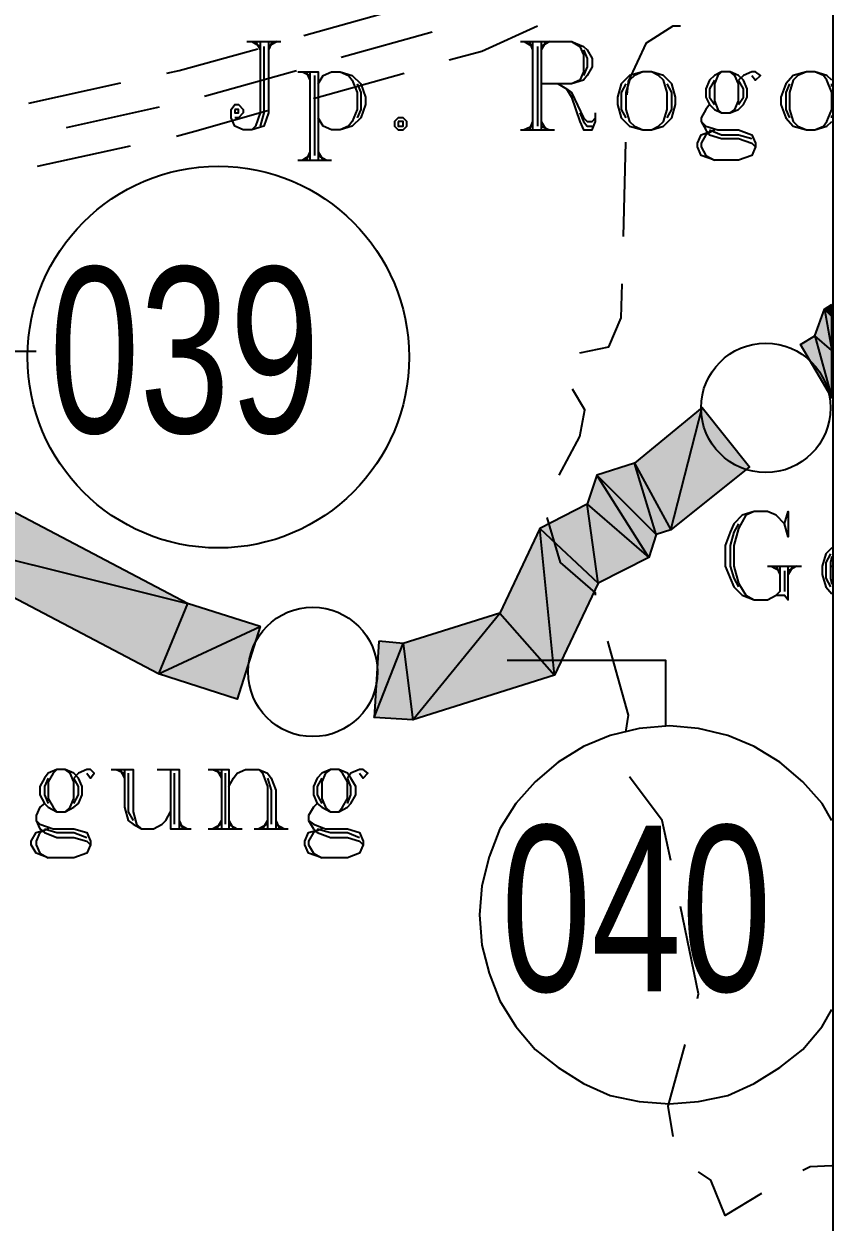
# Model space of a CAD drawing. Header units: millimetres. Extents: x 658 to 813, y 806 to 883.
# Drawn here: x 805.347 to 807.378, y 859.853 to 862.86 of the extents above; entities that cross this region are included whole.
import ezdxf

# ---------------------------------------------------------------- set-up
doc = ezdxf.new("R2010")
doc.units = ezdxf.units.MM
doc.header["$LTSCALE"] = 0.1
doc.linetypes.add('atContinuous2', pattern=[0])
for name, color, linetype in [('BANTU 1', 7, 'Continuous'), ('BATKAB', 7, 'Continuous'), ('JL-ARTERI', 7, 'Continuous'), ('LINK NAS BARU', 7, 'Continuous'), ('RENC-JL-TOL', 7, 'Continuous'), ('SYMBOL', 7, 'Continuous'), ('TEXT', 8, 'Continuous'), ('zat_Mask_solid', 7, 'Continuous')]:
    doc.layers.add(name, color=color, linetype=linetype)
doc.styles.add('Style2', font='arial.ttf', dxfattribs={"height": 0.2})

msp = doc.modelspace()

# ---------------------------------------------------------------- hatches: boundary and pattern name
at = {"layer": 'JL-ARTERI'}
for points in [[(807.3751, 862.1562), (807.3751, 862.1258), (807.3569, 862.144)], [(806.8796, 861.7579), (806.9708, 861.5907), (807.0499, 861.8978)], [(806.9708, 861.5907), (807.0499, 861.8978), (807.1684, 861.7488)], [(806.7854, 861.7275), (806.9343, 861.5786), (806.8796, 861.7579)], [(806.9343, 861.5786), (806.8796, 861.7579), (806.9708, 861.5907)], [(806.761, 861.6546), (806.9161, 861.5208), (806.7854, 861.7275)], [(806.9161, 861.5208), (806.7854, 861.7275), (806.9343, 861.5786)], [(806.6425, 861.5938), (806.7884, 861.457), (806.761, 861.6546)], [(806.7884, 861.457), (806.761, 861.6546), (806.9161, 861.5208)], [(806.5422, 861.381), (806.679, 861.2259), (806.6425, 861.5938)], [(806.679, 861.2259), (806.6425, 861.5938), (806.7884, 861.457)], [(806.299, 861.305), (806.3233, 861.1134), (806.5422, 861.381)], [(806.3233, 861.1134), (806.5422, 861.381), (806.679, 861.2259)], [(806.2382, 861.311), (806.226, 861.1195), (806.299, 861.305)], [(806.226, 861.1195), (806.299, 861.305), (806.3233, 861.1134)]]:
    msp.add_hatch(color=7, dxfattribs=at).paths.add_polyline_path(points)
h = msp.add_hatch(color=7, dxfattribs=at)
h.paths.add_polyline_path([(807.3751, 862.1258), (807.3569, 862.144), (807.3751, 862.0406)], flags=17)
h.paths.add_polyline_path([(807.3569, 862.144), (807.3751, 862.0406), (807.3326, 862.0771)])
h = msp.add_hatch(color=7, dxfattribs=at)
h.paths.add_polyline_path([(807.3751, 862.0406), (807.3326, 862.0771), (807.3751, 861.9221)], flags=17)
h.paths.add_polyline_path([(807.3326, 862.0771), (807.3751, 861.9221), (807.2961, 862.0559)])
at = {"layer": 'zat_Mask_solid'}
for points in [[(805.1103, 861.7458), (804.9796, 861.5998), (805.7578, 861.4053)], [(804.9796, 861.5998), (805.7578, 861.4053), (805.6849, 861.229)], [(805.7578, 861.4053), (805.6849, 861.229), (805.9402, 861.3475)], [(805.6849, 861.229), (805.9402, 861.3475), (805.8825, 861.1651)]]:
    msp.add_hatch(color=7, dxfattribs=at).paths.add_polyline_path(points)

# ---------------------------------------------------------------- linework, layer by layer
at = {"layer": 'BANTU 1', "color": 7}
msp.add_lwpolyline([(790.4998, 851.9933), (807.3782, 851.9933), (807.3782, 867.0051), (790.4998, 867.0051), (790.4998, 851.9933)], dxfattribs=at)
at = {"layer": 'BATKAB', "color": 7}
for points in [[(806.8614, 862.6821), (806.8644, 862.7155), (806.91, 862.8128), (806.9769, 862.8554), (806.9951, 862.8554)], [(806.8522, 862.3264), (806.8583, 862.5635)], [(806.7428, 862.0346), (806.8158, 862.0498), (806.8462, 862.1227), (806.8492, 862.2079)], [(806.6911, 861.7275), (806.7428, 861.8248), (806.755, 861.8917), (806.7246, 861.9434)], [(806.7823, 861.4266), (806.7823, 861.4326), (806.6942, 861.5086), (806.6607, 861.6211)], [(806.8583, 861.083), (806.8644, 861.1256), (806.8127, 861.311)], [(806.9708, 860.7608), (806.9495, 860.8611), (806.8674, 860.9706)], [(807.0377, 860.4142), (807.0407, 860.4264), (806.9951, 860.6453)], [(806.9769, 860.0677), (806.9647, 860.1437), (807.0073, 860.2987)], [(807.3751, 859.9947), (807.3204, 859.9917), (807.3022, 859.9825)], [(807.1988, 859.9248), (807.1076, 859.8701), (807.0711, 859.9582), (807.0407, 859.9795)]]:
    msp.add_lwpolyline(points, dxfattribs=at)
at = {"layer": 'JL-ARTERI', "color": 7}
for points in [[(807.3751, 862.1562), (807.3751, 862.1258), (807.3569, 862.144), (807.3751, 862.1562)], [(807.3569, 862.144), (807.3751, 862.0406), (807.3326, 862.0771), (807.3569, 862.144)], [(807.3751, 862.1258), (807.3569, 862.144), (807.3751, 862.0406), (807.3751, 862.1258)], [(807.3326, 862.0771), (807.3751, 861.9221), (807.2961, 862.0559), (807.3326, 862.0771)], [(807.3751, 862.0406), (807.3326, 862.0771), (807.3751, 861.9221), (807.3751, 862.0406)], [(806.8796, 861.7579), (806.9708, 861.5907), (807.0499, 861.8978), (806.8796, 861.7579)], [(806.9708, 861.5907), (807.0499, 861.8978), (807.1684, 861.7488), (806.9708, 861.5907)], [(806.7854, 861.7275), (806.9343, 861.5786), (806.8796, 861.7579), (806.7854, 861.7275)], [(806.9343, 861.5786), (806.8796, 861.7579), (806.9708, 861.5907), (806.9343, 861.5786)], [(805.1103, 861.7458), (804.9796, 861.5998), (805.7578, 861.4053), (805.1103, 861.7458)], [(806.761, 861.6546), (806.9161, 861.5208), (806.7854, 861.7275), (806.761, 861.6546)], [(806.9161, 861.5208), (806.7854, 861.7275), (806.9343, 861.5786), (806.9161, 861.5208)], [(806.6425, 861.5938), (806.7884, 861.457), (806.761, 861.6546), (806.6425, 861.5938)], [(806.7884, 861.457), (806.761, 861.6546), (806.9161, 861.5208), (806.7884, 861.457)], [(804.9796, 861.5998), (805.7578, 861.4053), (805.6849, 861.229), (804.9796, 861.5998)], [(806.5422, 861.381), (806.679, 861.2259), (806.6425, 861.5938), (806.5422, 861.381)], [(806.679, 861.2259), (806.6425, 861.5938), (806.7884, 861.457), (806.679, 861.2259)], [(805.7578, 861.4053), (805.6849, 861.229), (805.9402, 861.3475), (805.7578, 861.4053)], [(806.299, 861.305), (806.3233, 861.1134), (806.5422, 861.381), (806.299, 861.305)], [(806.3233, 861.1134), (806.5422, 861.381), (806.679, 861.2259), (806.3233, 861.1134)], [(805.6849, 861.229), (805.9402, 861.3475), (805.8825, 861.1651), (805.6849, 861.229)], [(806.2382, 861.311), (806.226, 861.1195), (806.299, 861.305), (806.2382, 861.311)], [(806.226, 861.1195), (806.299, 861.305), (806.3233, 861.1134), (806.226, 861.1195)]]:
    msp.add_lwpolyline(points, dxfattribs=at)
at = {"layer": 'LINK NAS BARU', "color": 7}
for points in [[(805.3778, 862.0376), (805.1772, 862.0376), (805.1772, 861.5786)], [(806.9587, 861.0982), (806.9587, 861.2624), (806.5604, 861.2624)], [(807.3751, 860.8611), (807.3508, 860.9037), (807.3022, 860.9584), (807.2444, 861.007), (807.1806, 861.0466), (807.1137, 861.0739), (807.0407, 861.0922), (806.9678, 861.0982), (806.8918, 861.0922), (806.8188, 861.0739), (806.7519, 861.0466), (806.6881, 861.007), (806.6303, 860.9584), (806.5817, 860.9037), (806.5422, 860.8398), (806.5148, 860.7699), (806.4966, 860.6969), (806.4905, 860.624), (806.4966, 860.548), (806.5148, 860.4781), (806.5422, 860.4081), (806.5817, 860.3443), (806.6303, 860.2865), (806.6881, 860.2409), (806.7519, 860.2014), (806.8188, 860.171), (806.8918, 860.1558), (806.9678, 860.1497), (807.0407, 860.1558), (807.1137, 860.171), (807.1806, 860.2014), (807.2444, 860.2409), (807.3022, 860.2865), (807.3508, 860.3443), (807.3751, 860.3869)]]:
    msp.add_lwpolyline(points, dxfattribs=at)
at = {"layer": 'LINK NAS BARU', "color": 7, "linetype": 'atContinuous2'}
msp.add_circle((805.8351, 862.0239), 0.4789, dxfattribs=at)
at = {"layer": 'RENC-JL-TOL', "color": 7}
for points in [[(806.0497, 862.8311), (806.2777, 862.8949)], [(806.1439, 862.7763), (806.3719, 862.8402)], [(806.4145, 862.7703), (806.4966, 862.7915), (806.6364, 862.8554)], [(805.7061, 862.7368), (805.7365, 862.7429), (805.9342, 862.7976)], [(805.8004, 862.6791), (806.0314, 862.7429)], [(806.074, 862.673), (806.302, 862.7368)], [(805.3596, 862.6608), (805.5906, 862.7125)], [(805.4538, 862.6), (805.6879, 862.6517)], [(805.7305, 862.5787), (805.7761, 862.5909), (805.9585, 862.6426)], [(805.3809, 862.5027), (805.6149, 862.5544)]]:
    msp.add_lwpolyline(points, dxfattribs=at)
at = {"layer": 'SYMBOL', "color": 7, "linetype": 'atContinuous2'}
for centre in [(807.2093, 861.8965), (806.0723, 861.2338)]:
    msp.add_circle(centre, 0.1624, dxfattribs=at)
at = {"layer": 'TEXT', "color": 7}
for points in [[(805.9615, 862.8159), (805.9615, 862.6365), (805.9494, 862.6031), (805.919, 862.5939), (805.8977, 862.5939), (805.8764, 862.6031), (805.8673, 862.6243), (805.8673, 862.6456), (805.8764, 862.6578), (805.8855, 862.6578), (805.8977, 862.6456), (805.8977, 862.6365), (805.8855, 862.6243), (805.8764, 862.6243)], [(805.9068, 862.8159), (805.9919, 862.8159)], [(805.9402, 862.8159), (805.9402, 862.6365), (805.9281, 862.6031), (805.919, 862.5939)], [(805.919, 862.8159), (805.9402, 862.8037)], [(805.9281, 862.8159), (805.9402, 862.7946)], [(805.9706, 862.8159), (805.9615, 862.7946)], [(805.9828, 862.8159), (805.9615, 862.8037)], [(806.5938, 862.8159), (806.7215, 862.8159), (806.7519, 862.8037), (806.761, 862.7946), (806.7732, 862.7733), (806.7732, 862.752), (806.761, 862.7307), (806.7519, 862.7186), (806.7215, 862.7095), (806.6455, 862.7095)], [(806.603, 862.8159), (806.6242, 862.8037)], [(806.6151, 862.8159), (806.6242, 862.7946)], [(806.6242, 862.8159), (806.6242, 862.5939)], [(806.6455, 862.8159), (806.6455, 862.5939)], [(806.6577, 862.8159), (806.6455, 862.7946)], [(806.6668, 862.8159), (806.6455, 862.8037)], [(806.7215, 862.8159), (806.7428, 862.8037), (806.7519, 862.7824), (806.7519, 862.7399), (806.7428, 862.7186), (806.7215, 862.7095)], [(805.9494, 862.8037), (805.9494, 862.6365), (805.9402, 862.6031)], [(806.6364, 862.8037), (806.6364, 862.6031)], [(806.7519, 862.7946), (806.761, 862.7733), (806.761, 862.752), (806.7519, 862.7307)], [(806.0345, 862.7399), (806.0862, 862.7399), (806.0862, 862.5179)], [(806.0466, 862.7399), (806.0649, 862.7307)], [(806.0558, 862.7399), (806.0649, 862.7186)], [(806.0649, 862.7399), (806.0649, 862.5179)], [(806.077, 862.7307), (806.077, 862.5301)], [(806.0862, 862.7095), (806.0983, 862.7307), (806.1196, 862.7399), (806.1409, 862.7399), (806.1713, 862.7307), (806.1926, 862.7095), (806.2047, 862.676), (806.2047, 862.6578), (806.1926, 862.6243), (806.1713, 862.6031), (806.1409, 862.5939), (806.1196, 862.5939), (806.0983, 862.6031), (806.0862, 862.6243)], [(806.1409, 862.7399), (806.1622, 862.7307), (806.1713, 862.7186), (806.1834, 862.6882), (806.1834, 862.6456), (806.1713, 862.6152), (806.1622, 862.6031), (806.1409, 862.5939)], [(806.9009, 862.7399), (806.8674, 862.7307), (806.8462, 862.7095), (806.837, 862.676), (806.837, 862.6578), (806.8462, 862.6243), (806.8674, 862.6031), (806.9009, 862.5939), (806.9222, 862.5939), (806.9526, 862.6031), (806.9739, 862.6243), (806.983, 862.6578), (806.983, 862.676), (806.9739, 862.7095), (806.9526, 862.7307), (806.9222, 862.7399), (806.9009, 862.7399)], [(806.9009, 862.7399), (806.8796, 862.7307), (806.8674, 862.7186), (806.8583, 862.6882), (806.8583, 862.6456), (806.8674, 862.6152), (806.8796, 862.6031), (806.9009, 862.5939)], [(806.9222, 862.5939), (806.9404, 862.6031), (806.9526, 862.6152), (806.9617, 862.6456), (806.9617, 862.6882), (806.9526, 862.7186), (806.9404, 862.7307), (806.9222, 862.7399)], [(807.0985, 862.7399), (807.0803, 862.7307), (807.0681, 862.7186), (807.059, 862.6973), (807.059, 862.676), (807.0681, 862.6578), (807.0803, 862.6456), (807.0985, 862.6365), (807.1198, 862.6365), (807.1411, 862.6456), (807.1532, 862.6578), (807.1623, 862.676), (807.1623, 862.6973), (807.1532, 862.7186), (807.1411, 862.7307), (807.1198, 862.7399), (807.0985, 862.7399)], [(807.0803, 862.7186), (807.0681, 862.6973), (807.0681, 862.676), (807.0803, 862.6578)], [(807.0985, 862.7399), (807.0894, 862.7307), (807.0803, 862.7095), (807.0803, 862.6669), (807.0894, 862.6456), (807.0985, 862.6365)], [(807.1198, 862.6365), (807.1319, 862.6456), (807.1411, 862.6669), (807.1411, 862.7095), (807.1319, 862.7307), (807.1198, 862.7399)], [(807.1745, 862.7307), (807.1836, 862.7186), (807.1958, 862.7307), (807.1836, 862.7399), (807.1745, 862.7399), (807.1532, 862.7307), (807.1411, 862.7186)], [(807.1411, 862.6578), (807.1532, 862.676), (807.1532, 862.6973), (807.1411, 862.7186)], [(807.3751, 862.7186), (807.363, 862.7307), (807.3326, 862.7399), (807.3113, 862.7399), (807.2779, 862.7307), (807.2596, 862.7095), (807.2475, 862.676), (807.2475, 862.6578), (807.2596, 862.6243), (807.2779, 862.6031), (807.3113, 862.5939), (807.3326, 862.5939), (807.363, 862.6031), (807.3751, 862.6152)], [(807.3113, 862.7399), (807.29, 862.7307), (807.2779, 862.7186), (807.2687, 862.6882), (807.2687, 862.6456), (807.2779, 862.6152), (807.29, 862.6031), (807.3113, 862.5939)], [(807.3326, 862.5939), (807.3539, 862.6031), (807.363, 862.6152), (807.3751, 862.6456), (807.3751, 862.6882), (807.363, 862.7186), (807.3539, 862.7307), (807.3326, 862.7399)], [(806.1834, 862.7095), (806.1926, 862.6882), (806.1926, 862.6456), (806.1834, 862.6243)], [(806.6881, 862.7095), (806.7094, 862.6973), (806.7215, 862.676), (806.7428, 862.6152), (806.7519, 862.5939), (806.7732, 862.5939), (806.7823, 862.6152), (806.7823, 862.6365)], [(806.7094, 862.6973), (806.7215, 862.6882), (806.7519, 862.6243), (806.761, 862.6152), (806.7732, 862.6152), (806.7823, 862.6243)], [(806.8583, 862.7095), (806.8462, 862.6882), (806.8462, 862.6456), (806.8583, 862.6243)], [(806.9617, 862.6243), (806.9739, 862.6456), (806.9739, 862.6882), (806.9617, 862.7095)], [(807.2687, 862.7095), (807.2596, 862.6882), (807.2596, 862.6456), (807.2687, 862.6243)], [(807.3751, 862.7034), (807.3751, 862.7095)], [(807.0681, 862.6578), (807.059, 862.6456), (807.0468, 862.6243), (807.0468, 862.6152), (807.059, 862.5939), (807.0681, 862.5818), (807.0985, 862.5727), (807.1411, 862.5727), (807.1745, 862.5605), (807.1836, 862.5514)], [(805.8764, 862.6456), (805.8764, 862.6365), (805.8855, 862.6365), (805.8855, 862.6456), (805.8764, 862.6456)], [(806.7428, 862.6365), (806.7519, 862.6152), (806.761, 862.6031), (806.7732, 862.6031)], [(807.3751, 862.6243), (807.3751, 862.6304)], [(806.2868, 862.6243), (806.2777, 862.6152), (806.2777, 862.6031), (806.2868, 862.5939), (806.299, 862.5939), (806.3081, 862.6031), (806.3081, 862.6152), (806.299, 862.6243), (806.2868, 862.6243)], [(806.2868, 862.6152), (806.2868, 862.6031), (806.299, 862.6031), (806.299, 862.6152), (806.2868, 862.6152)], [(806.6242, 862.6031), (806.603, 862.5939)], [(806.6242, 862.6152), (806.6151, 862.5939)], [(806.6455, 862.6152), (806.6577, 862.5939)], [(806.6455, 862.6031), (806.6668, 862.5939)], [(807.0468, 862.6152), (807.059, 862.6031), (807.0894, 862.5939), (807.1411, 862.5939), (807.1745, 862.5818), (807.1836, 862.5605), (807.1836, 862.5514), (807.1745, 862.5301), (807.1411, 862.5179), (807.0803, 862.5179), (807.0468, 862.5301), (807.0377, 862.5514), (807.0377, 862.5605), (807.0468, 862.5818), (807.0803, 862.5939), (807.059, 862.5818), (807.0468, 862.5605), (807.0468, 862.5514), (807.059, 862.5301), (807.0803, 862.5179)], [(806.5938, 862.5939), (806.679, 862.5939)], [(807.0681, 862.5939), (807.0985, 862.5818), (807.1411, 862.5818), (807.1745, 862.5727)], [(806.0649, 862.5392), (806.0558, 862.5179)], [(806.0862, 862.5392), (806.0983, 862.5179)], [(806.0345, 862.5179), (806.1196, 862.5179)], [(806.0649, 862.5301), (806.0466, 862.5179)], [(806.0862, 862.5301), (806.1074, 862.5179)], [(807.2566, 861.6059), (807.2657, 861.6363), (807.2657, 861.5725), (807.2566, 861.6059), (807.2353, 861.6272), (807.214, 861.6363), (807.1806, 861.6363), (807.1502, 861.6272), (807.1289, 861.6059), (807.1198, 861.5846), (807.1076, 861.5512), (807.1076, 861.4995), (807.1198, 861.4691), (807.1289, 861.4478), (807.1502, 861.4266), (807.1806, 861.4144), (807.214, 861.4144), (807.2353, 861.4266), (807.2566, 861.4266), (807.2657, 861.4144), (807.2657, 861.4995)], [(807.1806, 861.6363), (807.1593, 861.6272), (807.1411, 861.5938), (807.1289, 861.5512), (807.1289, 861.4995), (807.1411, 861.457), (807.1593, 861.4266), (807.1806, 861.4144)], [(807.1411, 861.6059), (807.1289, 861.5846), (807.1198, 861.5512), (807.1198, 861.4995), (807.1289, 861.4691), (807.1411, 861.4478)], [(807.3751, 861.5451), (807.3599, 861.5299), (807.3508, 861.4995), (807.3508, 861.4782), (807.3599, 861.4478), (807.3751, 861.4296)], [(807.3721, 861.5299), (807.3599, 861.5086), (807.3599, 861.4691), (807.3721, 861.4478)], [(807.3751, 861.5238), (807.3721, 861.5086), (807.3721, 861.4691), (807.3751, 861.4539)], [(807.214, 861.4995), (807.2991, 861.4995)], [(807.2231, 861.4995), (807.2444, 861.4874)], [(807.2444, 861.4995), (807.2444, 861.4357), (807.2353, 861.4266)], [(807.2353, 861.4995), (807.2444, 861.4782)], [(807.2566, 861.4874), (807.2566, 861.4357)], [(807.2779, 861.4995), (807.2657, 861.4782)], [(807.287, 861.4995), (807.2657, 861.4874)], [(807.3721, 861.4995), (807.3751, 861.4995)], [(805.4295, 860.9888), (805.4082, 860.9797), (805.3991, 860.9675), (805.3869, 860.9462), (805.3869, 860.925), (805.3991, 860.9037), (805.4082, 860.8945), (805.4295, 860.8824), (805.4508, 860.8824), (805.4721, 860.8945), (805.4842, 860.9037), (805.4933, 860.925), (805.4933, 860.9462), (805.4842, 860.9675), (805.4721, 860.9797), (805.4508, 860.9888), (805.4295, 860.9888)], [(805.4295, 860.9888), (805.4204, 860.9797), (805.4082, 860.9584), (805.4082, 860.9158), (805.4204, 860.8945), (805.4295, 860.8824)], [(805.4508, 860.8824), (805.4629, 860.8945), (805.4721, 860.9158), (805.4721, 860.9584), (805.4629, 860.9797), (805.4508, 860.9888)], [(805.5055, 860.9797), (805.5146, 860.9675), (805.5237, 860.9797), (805.5146, 860.9888), (805.5055, 860.9888), (805.4842, 860.9797), (805.4721, 860.9675)], [(805.5663, 860.9888), (805.621, 860.9888), (805.621, 860.8824), (805.6301, 860.852), (805.6423, 860.8398)], [(805.5785, 860.9888), (805.5997, 860.9797)], [(805.5876, 860.9888), (805.5997, 860.9675)], [(805.5997, 860.9888), (805.5997, 860.8945), (805.6089, 860.8611), (805.621, 860.852), (805.6423, 860.8398), (805.6727, 860.8398), (805.694, 860.852), (805.7031, 860.8611), (805.7153, 860.8824)], [(805.6089, 860.9797), (805.6089, 860.8824), (805.621, 860.8611)], [(805.6818, 860.9888), (805.7365, 860.9888), (805.7365, 860.8398)], [(805.7153, 860.9888), (805.7153, 860.8398), (805.767, 860.8398)], [(805.7244, 860.9797), (805.7244, 860.852)], [(805.8095, 860.9888), (805.8612, 860.9888), (805.8612, 860.8398)], [(805.8217, 860.9888), (805.843, 860.9797)], [(805.8308, 860.9888), (805.843, 860.9675)], [(805.843, 860.9888), (805.843, 860.8398)], [(805.8521, 860.9797), (805.8521, 860.852)], [(805.8612, 860.9462), (805.8734, 860.9675), (805.8825, 860.9797), (805.9038, 860.9888), (805.9372, 860.9888), (805.9585, 860.9797), (805.9676, 860.9675), (805.9798, 860.9371), (805.9798, 860.8398)], [(805.9372, 860.9888), (805.9463, 860.9797), (805.9585, 860.9462), (805.9585, 860.8398)], [(806.1166, 860.9888), (806.0953, 860.9797), (806.0831, 860.9675), (806.074, 860.9462), (806.074, 860.925), (806.0831, 860.9037), (806.0953, 860.8945), (806.1166, 860.8824), (806.1378, 860.8824), (806.1591, 860.8945), (806.1682, 860.9037), (806.1804, 860.925), (806.1804, 860.9462), (806.1682, 860.9675), (806.1591, 860.9797), (806.1378, 860.9888), (806.1166, 860.9888)], [(806.1166, 860.9888), (806.1044, 860.9797), (806.0953, 860.9584), (806.0953, 860.9158), (806.1044, 860.8945), (806.1166, 860.8824)], [(806.1378, 860.8824), (806.147, 860.8945), (806.1591, 860.9158), (806.1591, 860.9584), (806.147, 860.9797), (806.1378, 860.9888)], [(806.1895, 860.9797), (806.1986, 860.9675), (806.2108, 860.9797), (806.1986, 860.9888), (806.1895, 860.9888), (806.1682, 860.9797), (806.1591, 860.9675)], [(805.4082, 860.9675), (805.3991, 860.9462), (805.3991, 860.925), (805.4082, 860.9037)], [(805.4721, 860.9037), (805.4842, 860.925), (805.4842, 860.9462), (805.4721, 860.9675)], [(805.9585, 860.9675), (805.9676, 860.9371), (805.9676, 860.852)], [(806.0953, 860.9675), (806.0831, 860.9462), (806.0831, 860.925), (806.0953, 860.9037)], [(806.1591, 860.9037), (806.1682, 860.925), (806.1682, 860.9462), (806.1591, 860.9675)], [(805.3991, 860.9037), (805.3869, 860.8945), (805.3778, 860.8733), (805.3778, 860.8611), (805.3869, 860.8398), (805.3991, 860.8307), (805.4295, 860.8185), (805.4721, 860.8185), (805.5055, 860.8094), (805.5146, 860.8003)], [(806.0831, 860.9037), (806.074, 860.8945), (806.0618, 860.8733), (806.0618, 860.8611), (806.074, 860.8398), (806.0831, 860.8307), (806.1166, 860.8185), (806.1591, 860.8185), (806.1895, 860.8094), (806.1986, 860.8003)], [(805.3778, 860.8611), (805.3869, 860.852), (805.4204, 860.8398), (805.4721, 860.8398), (805.5055, 860.8307), (805.5146, 860.8094), (805.5146, 860.8003), (805.5055, 860.779), (805.4721, 860.7669), (805.4082, 860.7669), (805.3778, 860.779), (805.3657, 860.8003), (805.3657, 860.8094), (805.3778, 860.8307), (805.4082, 860.8398), (805.3869, 860.8307), (805.3778, 860.8094), (805.3778, 860.8003), (805.3869, 860.779), (805.4082, 860.7669)], [(805.7365, 860.8611), (805.7457, 860.8398)], [(805.843, 860.8611), (805.8308, 860.8398)], [(805.8612, 860.8611), (805.8734, 860.8398)], [(805.9585, 860.8611), (805.9463, 860.8398)], [(805.9798, 860.8611), (805.9889, 860.8398)], [(806.0618, 860.8611), (806.074, 860.852), (806.1044, 860.8398), (806.1591, 860.8398), (806.1895, 860.8307), (806.1986, 860.8094), (806.1986, 860.8003), (806.1895, 860.779), (806.1591, 860.7669), (806.0953, 860.7669), (806.0618, 860.779), (806.0527, 860.8003), (806.0527, 860.8094), (806.0618, 860.8307), (806.0953, 860.8398), (806.074, 860.8307), (806.0618, 860.8094), (806.0618, 860.8003), (806.074, 860.779), (806.0953, 860.7669)], [(805.3991, 860.8398), (805.4295, 860.8307), (805.4721, 860.8307), (805.5055, 860.8185)], [(805.7365, 860.852), (805.7578, 860.8398)], [(805.8095, 860.8398), (805.8946, 860.8398)], [(805.843, 860.852), (805.8217, 860.8398)], [(805.8612, 860.852), (805.8825, 860.8398)], [(805.925, 860.8398), (806.0102, 860.8398)], [(805.9585, 860.852), (805.9372, 860.8398)], [(805.9798, 860.852), (806.001, 860.8398)], [(806.0831, 860.8398), (806.1166, 860.8307), (806.1591, 860.8307), (806.1895, 860.8185)]]:
    msp.add_lwpolyline(points, dxfattribs=at)

# ---------------------------------------------------------------- texts
at = {"layer": 'LINK NAS BARU', "color": 7, "style": 'Style2', "width": 0.7}
for s, p in [('039', (805.4113, 861.8339)), ('040', (806.5452, 860.4325))]:
    msp.add_text(s, height=0.41588, rotation=0.0006, dxfattribs=at).set_placement(p)

doc.saveas('drawing.dxf')
